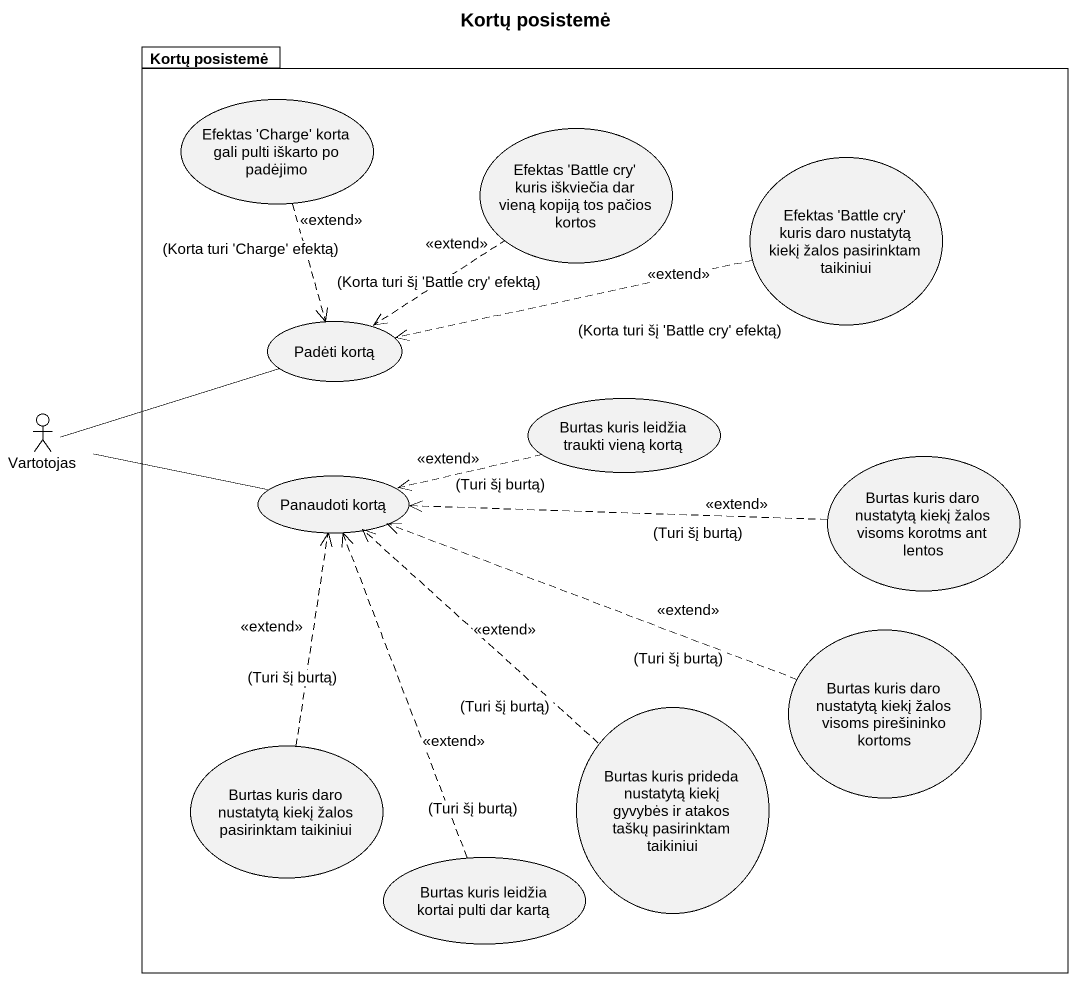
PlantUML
@startuml
title Kortų posistemė
package "Kortų posistemė" as Kortų_posistemė {
  usecase "Efektas 'Charge' korta gali pulti iškarto po padėjimo" as Efektas_Charge_korta_gali
  usecase "Efektas 'Battle cry' kuris iškviečia dar vieną kopiją tos pačios kortos" as Efektas_Battle_cry_kuris
  usecase "Efektas 'Battle cry' kuris daro nustatytą kiekį žalos pasirinktam taikiniui" as Efektas_Battle_cry_kuris_2
  usecase "Padėti kortą" as Padėti_kortą
  usecase "Burtas kuris leidžia traukti vieną kortą" as Burtas_kuris_leidžia
  usecase "Burtas kuris daro nustatytą kiekį žalos visoms korotms ant lentos" as Burtas_kuris_daro_nustatytą
  usecase "Panaudoti kortą" as Panaudoti_kortą
  usecase "Burtas kuris daro nustatytą kiekį žalos visoms pirešininko kortoms" as Burtas_kuris_daro_nustatytą_2
  usecase "Burtas kuris prideda nustatytą kiekį gyvybės ir atakos taškų pasirinktam taikiniui" as Burtas_kuris_prideda
  usecase "Burtas kuris daro nustatytą kiekį žalos pasirinktam taikiniui" as Burtas_kuris_daro_nustatytą_3
  usecase "Burtas kuris leidžia kortai pulti dar kartą" as Burtas_kuris_leidžia_kortai
}
actor Vartotojas
Efektas_Charge_korta_gali ..> Padėti_kortą : <<extend>>\n(Korta turi 'Charge' efektą)
Efektas_Battle_cry_kuris ..> Padėti_kortą : <<extend>>\n(Korta turi šį 'Battle cry' efektą)
Efektas_Battle_cry_kuris_2 .left.> Padėti_kortą : <<extend>>\n(Korta turi šį 'Battle cry' efektą)
Burtas_kuris_leidžia .left.> Panaudoti_kortą : <<extend>>\n(Turi šį burtą)
Vartotojas -right- Padėti_kortą
Vartotojas -right- Panaudoti_kortą
Burtas_kuris_daro_nustatytą .left.> Panaudoti_kortą : <<extend>>\n(Turi šį burtą)
Burtas_kuris_daro_nustatytą_2 .left.> Panaudoti_kortą : <<extend>>\n(Turi šį burtą)
Burtas_kuris_prideda .up.> Panaudoti_kortą : <<extend>>\n(Turi šį burtą)
Burtas_kuris_daro_nustatytą_3 .up.> Panaudoti_kortą : <<extend>>\n(Turi šį burtą)
Burtas_kuris_leidžia_kortai .up.> Panaudoti_kortą : <<extend>>\n(Turi šį burtą)
@enduml
